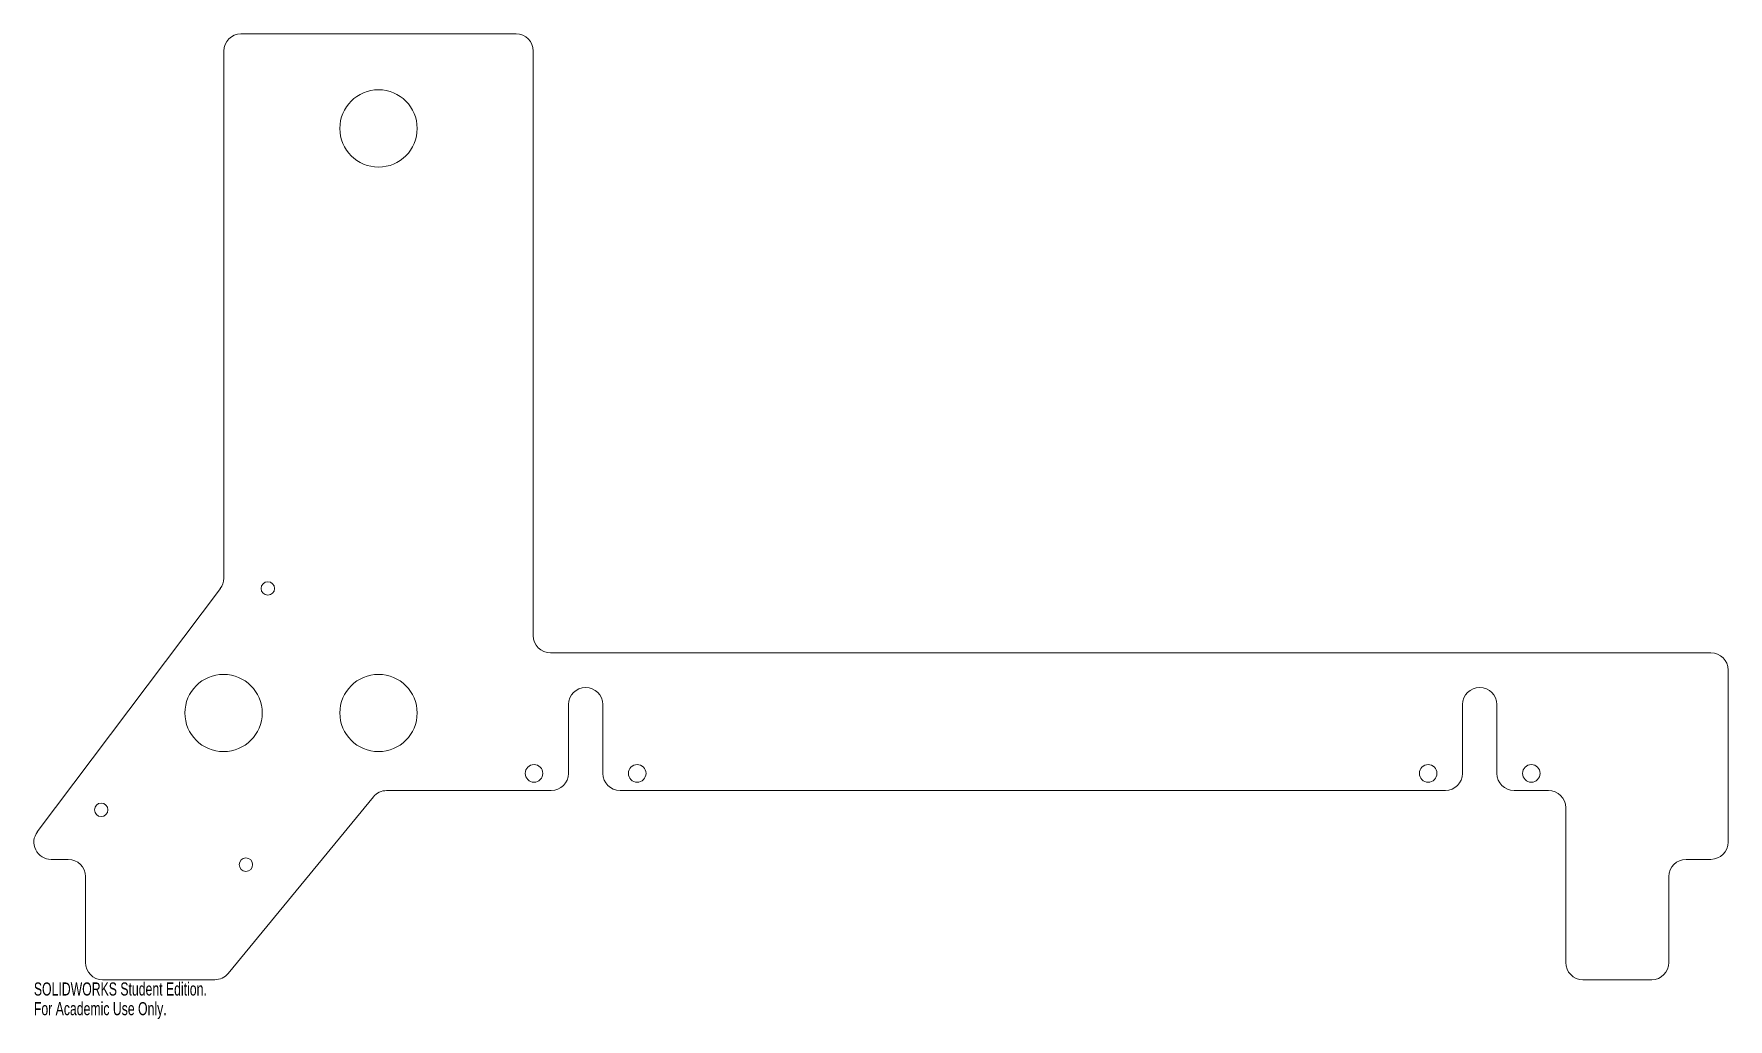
# Model space of a CAD drawing. Header units: inches. Extents: x -14.7 to 9.9, y -9.8 to 4.5.
import ezdxf

# ---------------------------------------------------------------- set-up
doc = ezdxf.new("R2010")
doc.units = ezdxf.units.IN
doc.header["$MEASUREMENT"] = 0
doc.styles.add('SLDTEXTSTYLE0', font='TXT', dxfattribs={"width": 0.7})

msp = doc.modelspace()

# ---------------------------------------------------------------- linework, layer by layer
at = {"color": 7, "linetype": 'Continuous', "lineweight": 15}
for p, q in [((-7.738, 4.503), (-11.738, 4.503)), ((-11.988, 4.253), (-11.988, -3.413)), ((-7.488, 4.253), (-7.488, -4.247)), ((-12.038, -3.564), (-14.699, -7.1)), ((-7.238, -4.497), (9.634, -4.497)), ((9.884, -4.747), (9.884, -7.25)), ((-6.977, -6.25), (-6.977, -5.25)), ((-6.477, -6.25), (-6.477, -5.25)), ((6.023, -5.25), (6.023, -6.25)), ((6.523, -5.25), (6.523, -6.25)), ((-11.925, -9.159), (-9.813, -6.591)), ((-9.62, -6.5), (-7.227, -6.5)), ((-6.227, -6.5), (5.773, -6.5)), ((6.773, -6.5), (7.273, -6.5)), ((7.523, -6.75), (7.523, -9)), ((-14.25, -7.5), (-14.499, -7.5)), ((9.634, -7.5), (9.273, -7.5)), ((-14, -9), (-14, -7.75)), ((9.023, -9), (9.023, -7.75)), ((-13.75, -9.25), (-12.118, -9.25)), ((8.773, -9.25), (7.773, -9.25))]:
    msp.add_line(p, q, dxfattribs=at)
for centre, radius in [((-9.738, 3.128), 0.562), ((-11.348, -3.561), 0.098), ((-11.991, -5.372), 0.562), ((-9.738, -5.372), 0.562), ((-7.477, -6.25), 0.128), ((-5.977, -6.25), 0.128), ((5.523, -6.25), 0.128), ((7.023, -6.25), 0.128), ((-13.77, -6.78), 0.098), ((-11.666, -7.577), 0.098)]:
    msp.add_circle(centre, radius, dxfattribs=at)
for centre, start, end in [((-11.738, 4.253), 90, 180), ((-7.738, 4.253), 0, 90), ((-12.238, -3.413), 323.0371, 0), ((-7.238, -4.247), 180, 270), ((9.634, -4.747), 0, 90), ((-6.727, -5.25), 0, 180), ((6.273, -5.25), 0, 180), ((-7.227, -6.25), 270, 0), ((-6.227, -6.25), 180, 270), ((5.773, -6.25), 270, 0), ((6.773, -6.25), 180, 270), ((-9.62, -6.75), 90, 140.556), ((7.273, -6.75), 0, 90), ((-14.499, -7.25), 143.0371, 270), ((9.634, -7.25), 270, 0), ((-14.25, -7.75), 0, 90), ((9.273, -7.75), 90, 180), ((-13.75, -9), 180, 270), ((7.773, -9), 180, 270), ((8.773, -9), 270, 0), ((-12.118, -9), 270, 320.556)]:
    msp.add_arc(centre, 0.25, start, end, dxfattribs=at)

# ---------------------------------------------------------------- texts
at = {"color": 7, "linetype": 'Continuous', "char_height": 0.1903, "attachment_point": 1, "style": 'SLDTEXTSTYLE0'}
for s, insert in [('SOLIDWORKS Student Edition.', (-14.749, -9.29)), ('For Academic Use Only.', (-14.749, -9.576))]:
    msp.add_mtext(s, dxfattribs=dict(at, insert=insert))

doc.saveas('drawing.dxf')
